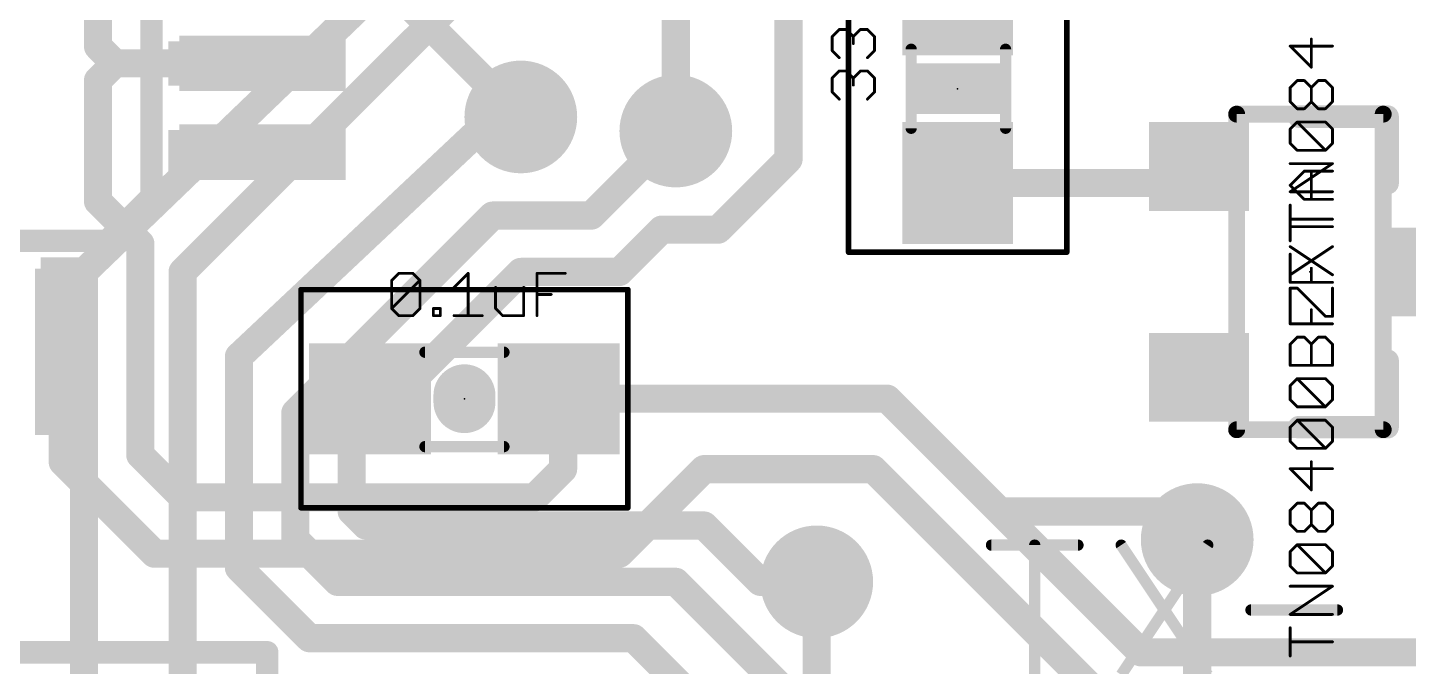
# Model space of a CAD drawing. Extents: x -15 to 92, y -11 to 29.
# Drawn here: x 24 to 36.45, y 5.97 to 11.73 of the extents above; entities that cross this region are included whole.
import ezdxf

# ---------------------------------------------------------------- set-up
doc = ezdxf.new("R2010")
doc.units = 0
for name, color, linetype in [('1', 22, 'CONTINUOUS'), ('16', 175, 'CONTINUOUS'), ('18', 82, 'CONTINUOUS'), ('21', 253, 'CONTINUOUS'), ('23', 7, 'CONTINUOUS'), ('27', 253, 'CONTINUOUS'), ('39', 22, 'CONTINUOUS'), ('51', 253, 'CONTINUOUS')]:
    doc.layers.add(name, color=color, linetype=linetype)

# ---------------------------------------------------------------- blocks, each defined once
blk = doc.blocks.new('RECT')
blk.add_solid([(-0.5, -0.5), (0.5, -0.5), (-0.5, 0.5), (0.5, 0.5)])
blk = doc.blocks.new('ROUNDV')
at = {"const_width": 0.5}
blk.add_lwpolyline([(0, -0.25, 1), (0, 0.25, 1), (0, -0.25)], format="xyb", dxfattribs=at)

msp = doc.modelspace()

# ---------------------------------------------------------------- linework, layer by layer
at = {"layer": '1', "const_width": 0.254}
for points in [[(29.845, 10.795), (29.845, 12.573)], [(27.165, 12.205), (28.448, 10.922)], [(24.638, 11.938), (24.638, 11.557)], [(24.638, 11.557), (24.79, 11.405)], [(24.638, 11.253), (24.79, 11.405)], [(24.79, 11.405), (26.12, 11.405)], [(24.638, 10.16), (24.638, 11.253)], [(34.268, 10.475), (34.56, 10.475)], [(34.411, 10.326), (34.56, 10.475)], [(32.385, 10.326), (34.411, 10.326)], [(24.638, 10.16), (25.019, 9.779)], [(25.019, 9.779), (25.019, 7.874)], [(24.32, 8.805), (24.32, 7.811)], [(28.79, 8.382), (31.75, 8.382)], [(28.829, 8.343), (28.79, 8.382)], [(28.829, 7.747), (28.829, 8.343)], [(31.75, 8.382), (32.766, 7.366)], [(25.019, 7.874), (25.4, 7.493)], [(24.32, 7.811), (25.146, 6.985)], [(28.575, 7.493), (28.829, 7.747)], [(29.337, 6.985), (30.099, 7.747)], [(30.099, 7.747), (31.623, 7.747)], [(31.623, 7.747), (36.195, 3.175)], [(25.4, 7.493), (28.575, 7.493)], [(32.766, 7.366), (34.036, 6.096)], [(34.29, 7.366), (32.766, 7.366)], [(34.544, 7.112), (34.29, 7.366)], [(25.146, 6.985), (29.337, 6.985)], [(31.115, 5.842), (31.115, 6.731)], [(34.036, 6.096), (39.37, 6.096)], [(29.464, 4.318), (31.115, 5.842)]]:
    msp.add_lwpolyline(points, dxfattribs=at)
at = {"layer": '1', "const_width": 0.127}
for points in [[(24.6829, 11.6019, 1), (24.5931, 11.5121)], [(24.5745, 11.557, 1), (24.7015, 11.557)], [(24.79, 11.4685, 1), (24.79, 11.3415)], [(24.8349, 11.3601, 1), (24.7451, 11.4499)], [(24.7451, 11.3601, 1), (24.8349, 11.4499)], [(26.12, 11.3415, 1), (26.12, 11.4685)], [(24.7015, 11.253, 1), (24.5745, 11.253)], [(24.5931, 11.2979, 1), (24.6829, 11.2081)], [(28.4031, 10.8771, 1), (28.4929, 10.9669)], [(29.7815, 10.795, 1), (29.9085, 10.795)], [(34.268, 10.5385, 1), (34.268, 10.4115)], [(34.6049, 10.4301, 1), (34.5151, 10.5199)], [(34.56, 10.4115, 1), (34.56, 10.5385)], [(32.385, 10.3895, 1), (32.385, 10.2625)], [(34.3661, 10.3709, 1), (34.4559, 10.2811)], [(34.411, 10.2625, 1), (34.411, 10.3895)], [(24.6829, 10.2049, 1), (24.5931, 10.1151)], [(24.5745, 10.16, 1), (24.7015, 10.16)], [(25.0825, 9.779, 1), (24.9555, 9.779)], [(24.9741, 9.7341, 1), (25.0639, 9.8239)], [(24.3835, 8.805, 1), (24.2565, 8.805)], [(28.79, 8.4455, 1), (28.79, 8.3185)], [(28.8349, 8.4269, 1), (28.7451, 8.3371)], [(28.8925, 8.343, 1), (28.7655, 8.343)], [(31.7949, 8.4269, 1), (31.7051, 8.3371)], [(31.75, 8.3185, 1), (31.75, 8.4455)], [(28.7841, 8.2981, 1), (28.8739, 8.3879)], [(25.0639, 7.9189, 1), (24.9741, 7.8291)], [(24.3649, 7.8559, 1), (24.2751, 7.7661)], [(24.2565, 7.811, 1), (24.3835, 7.811)], [(24.9555, 7.874, 1), (25.0825, 7.874)], [(28.8739, 7.7021, 1), (28.7841, 7.7919)], [(30.099, 7.8105, 1), (30.099, 7.6835)], [(30.1439, 7.7021, 1), (30.0541, 7.7919)], [(31.6679, 7.7919, 1), (31.5781, 7.7021)], [(31.623, 7.6835, 1), (31.623, 7.8105)], [(28.7655, 7.747, 1), (28.8925, 7.747)], [(25.4, 7.5565, 1), (25.4, 7.4295)], [(25.3551, 7.4481, 1), (25.4449, 7.5379)], [(28.5301, 7.5379, 1), (28.6199, 7.4481)], [(28.575, 7.4295, 1), (28.575, 7.5565)], [(32.8109, 7.4109, 1), (32.7211, 7.3211)], [(32.766, 7.4295, 1), (32.766, 7.3025)], [(32.7211, 7.3211, 1), (32.8109, 7.4109)], [(34.3349, 7.4109, 1), (34.2451, 7.3211)], [(34.29, 7.3025, 1), (34.29, 7.4295)], [(34.4991, 7.0671, 1), (34.5889, 7.1569)], [(25.146, 7.0485, 1), (25.146, 6.9215)], [(25.1011, 6.9401, 1), (25.1909, 7.0299)], [(29.2921, 7.0299, 1), (29.3819, 6.9401)], [(29.337, 6.9215, 1), (29.337, 7.0485)], [(31.1785, 6.731, 1), (31.0515, 6.731)], [(34.036, 6.1595, 1), (34.036, 6.0325)], [(33.9911, 6.0511, 1), (34.0809, 6.1409)], [(31.1581, 5.7953, 1), (31.0719, 5.8887)]]:
    msp.add_lwpolyline(points, format="xyb", dxfattribs=at)
at = {"layer": '16', "const_width": 0.254}
for points in [[(25.4, 9.525), (29.083, 13.208)], [(24.511, 9.525), (27.94, 12.827)], [(30.861, 10.541), (30.861, 12.7)], [(28.448, 10.922), (28.067, 10.795)], [(28.067, 10.795), (25.908, 8.763)], [(29.083, 10.033), (29.845, 10.795)], [(30.226, 9.906), (30.861, 10.541)], [(26.416, 8.255), (28.194, 10.033)], [(28.194, 10.033), (29.083, 10.033)], [(29.337, 9.525), (29.718, 9.906)], [(29.718, 9.906), (30.226, 9.906)], [(24.511, 3.81), (24.511, 9.525)], [(25.4, 3.048), (25.4, 9.525)], [(26.924, 8.001), (28.448, 9.525)], [(28.448, 9.525), (29.337, 9.525)], [(25.908, 8.763), (25.908, 6.858)], [(26.416, 7.112), (26.416, 8.255)], [(26.924, 7.366), (26.924, 8.001)], [(27.051, 7.239), (26.924, 7.366)], [(30.099, 7.239), (27.051, 7.239)], [(30.607, 6.731), (30.099, 7.239)], [(26.797, 6.731), (26.416, 7.112)], [(34.544, 5.842), (34.544, 7.112)], [(25.908, 6.858), (26.543, 6.223)], [(29.845, 6.731), (26.797, 6.731)], [(31.496, 5.08), (29.845, 6.731)], [(31.115, 6.731), (30.607, 6.731)], [(26.543, 6.223), (29.464, 6.223)], [(29.464, 6.223), (32.004, 3.683)], [(33.274, 4.572), (34.544, 5.842)]]:
    msp.add_lwpolyline(points, dxfattribs=at)
at = {"layer": '16', "const_width": 0.127}
for points in [[(28.4681, 10.8618, 1), (28.4279, 10.9822)], [(28.0469, 10.8552, 1), (28.0871, 10.7348)], [(28.1105, 10.7488, 1), (28.0235, 10.8412)], [(29.8899, 10.7501, 1), (29.8001, 10.8399)], [(30.7975, 10.541, 1), (30.9245, 10.541)], [(30.9059, 10.4961, 1), (30.8161, 10.5859)], [(28.194, 10.0965, 1), (28.194, 9.9695)], [(28.2389, 9.9881, 1), (28.1491, 10.0779)], [(29.0381, 10.0779, 1), (29.1279, 9.9881)], [(29.083, 9.9695, 1), (29.083, 10.0965)], [(29.718, 9.9695, 1), (29.718, 9.8425)], [(29.7629, 9.8611, 1), (29.6731, 9.9509)], [(30.1811, 9.9509, 1), (30.2709, 9.8611)], [(30.226, 9.8425, 1), (30.226, 9.9695)], [(24.5745, 9.525, 1), (24.4475, 9.525)], [(24.467, 9.5707, 1), (24.555, 9.4793)], [(25.4635, 9.525, 1), (25.3365, 9.525)], [(25.3551, 9.5699, 1), (25.4449, 9.4801)], [(28.448, 9.5885, 1), (28.448, 9.4615)], [(28.4929, 9.4801, 1), (28.4031, 9.5699)], [(29.2921, 9.5699, 1), (29.3819, 9.4801)], [(29.337, 9.4615, 1), (29.337, 9.5885)], [(25.9715, 8.763, 1), (25.8445, 8.763)], [(25.8645, 8.8092, 1), (25.9515, 8.7168)], [(26.4795, 8.255, 1), (26.3525, 8.255)], [(26.3711, 8.2999, 1), (26.4609, 8.2101)], [(26.9875, 8.001, 1), (26.8605, 8.001)], [(26.8791, 8.0459, 1), (26.9689, 7.9561)], [(26.9689, 7.4109, 1), (26.8791, 7.3211)], [(26.8605, 7.366, 1), (26.9875, 7.366)], [(27.051, 7.3025, 1), (27.051, 7.1755)], [(27.0061, 7.1941, 1), (27.0959, 7.2839)], [(30.1439, 7.2839, 1), (30.0541, 7.1941)], [(30.099, 7.1755, 1), (30.099, 7.3025)], [(26.4609, 7.1569, 1), (26.3711, 7.0671)], [(34.6075, 7.112, 1), (34.4805, 7.112)], [(26.3525, 7.112, 1), (26.4795, 7.112)], [(25.9529, 6.9029, 1), (25.8631, 6.8131)], [(25.8445, 6.858, 1), (25.9715, 6.858)], [(26.797, 6.7945, 1), (26.797, 6.6675)], [(29.8899, 6.7759, 1), (29.8001, 6.6861)], [(29.845, 6.6675, 1), (29.845, 6.7945)], [(30.607, 6.7945, 1), (30.607, 6.6675)], [(31.115, 6.6675, 1), (31.115, 6.7945)], [(26.7521, 6.6861, 1), (26.8419, 6.7759)], [(30.5621, 6.6861, 1), (30.6519, 6.7759)], [(26.543, 6.2865, 1), (26.543, 6.1595)], [(29.5089, 6.2679, 1), (29.4191, 6.1781)], [(29.464, 6.1595, 1), (29.464, 6.2865)], [(26.4981, 6.1781, 1), (26.5879, 6.2679)]]:
    msp.add_lwpolyline(points, format="xyb", dxfattribs=at)
at = {"layer": '21'}
for points, const_width in [([(25.12, 19.005), (25.12, 10.205)], 0.2032), ([(36.26, 10.925), (35.46, 10.925)], 0.2032), ([(36.26, 10.325), (36.26, 10.925)], 0.2032), ([(25.12, 10.205), (24.72, 9.805)], 0.2032), ([(24.72, 9.805), (15.92, 9.805)], 0.2032), ([(36.26, 8.725), (36.26, 8.125)], 0.2032), ([(27.94, 8.3515), (27.94, 8.4125)], 0.5588), ([(36.26, 8.125), (35.46, 8.125)], 0.2032), ([(32.6898, 7.0622), (33.4694, 7.0622)], 0.1016), ([(33.0796, 5.8928), (33.0796, 7.0622)], 0.1016), ([(33.8592, 7.0622), (34.6388, 5.8928)], 0.1016), ([(34.6388, 7.0622), (33.8592, 5.8928)], 0.1016), ([(35.0286, 6.4775), (35.8082, 6.4775)], 0.1016), ([(26.162, 6.096), (22.86, 6.096)], 0.2032), ([(26.162, 0.762), (26.162, 6.096)], 0.2032)]:
    msp.add_lwpolyline(points, dxfattribs=dict(at, const_width=const_width))
for points, const_width in [([(35.46, 10.9758, 1), (35.46, 10.8742)], 0.1016), ([(36.3108, 10.925, 1), (36.2092, 10.925)], 0.1016), ([(36.26, 10.8742, 1), (36.26, 10.9758)], 0.1016), ([(36.2092, 10.325, 1), (36.3108, 10.325)], 0.1016), ([(25.0692, 10.205, 1), (25.1708, 10.205)], 0.1016), ([(25.1559, 10.1691, 1), (25.0841, 10.2409)], 0.1016), ([(24.6841, 9.8409, 1), (24.7559, 9.7691)], 0.1016), ([(24.72, 9.7542, 1), (24.72, 9.8558)], 0.1016), ([(36.3108, 8.725, 1), (36.2092, 8.725)], 0.1016), ([(28.0797, 8.4125, 1), (27.8003, 8.4125)], 0.2794), ([(27.8003, 8.3515, 1), (28.0797, 8.3515)], 0.2794), ([(35.46, 8.1758, 1), (35.46, 8.0742)], 0.1016), ([(36.26, 8.0742, 1), (36.26, 8.1758)], 0.1016), ([(36.2092, 8.125, 1), (36.3108, 8.125)], 0.1016), ([(32.6898, 7.0876, 1), (32.6898, 7.0368)], 0.0508), ([(33.105, 7.0622, 1), (33.0542, 7.0622)], 0.0508), ([(33.4694, 7.0368, 1), (33.4694, 7.0876)], 0.0508), ([(33.8803, 7.0763, 1), (33.8381, 7.0481)], 0.0508), ([(34.6599, 7.0481, 1), (34.6177, 7.0763)], 0.0508), ([(35.0286, 6.5029, 1), (35.0286, 6.4521)], 0.0508), ([(35.8082, 6.4521, 1), (35.8082, 6.5029)], 0.0508), ([(26.2128, 6.096, 1), (26.1112, 6.096)], 0.1016), ([(26.162, 6.0452, 1), (26.162, 6.1468)], 0.1016)]:
    msp.add_lwpolyline(points, format="xyb", dxfattribs=dict(at, const_width=const_width))
at = {"layer": '23'}
for p in [(32.385, 11.176), (35.56, 9.525), (27.94, 8.382)]:
    msp.add_point(p, dxfattribs=at)
at = {"layer": '27', "const_width": 0.0254}
for points in [[(31.2544, 11.6469), (31.3179, 11.7105)], [(31.3179, 11.7105), (31.3815, 11.7105)], [(31.3815, 11.7105), (31.445, 11.6469)], [(31.445, 11.6469), (31.5086, 11.7105)], [(31.5086, 11.7105), (31.5721, 11.7105)], [(31.5721, 11.7105), (31.6357, 11.6469)], [(31.2544, 11.5198), (31.2544, 11.6469)], [(31.445, 11.6469), (31.445, 11.5834)], [(31.6357, 11.6469), (31.6357, 11.5198)], [(35.7632, 11.5607), (35.3819, 11.5607)], [(35.3819, 11.5607), (35.5725, 11.37)], [(35.5725, 11.37), (35.5725, 11.6242)], [(31.3179, 11.4563), (31.2544, 11.5198)], [(31.6357, 11.5198), (31.5721, 11.4563)], [(31.2544, 11.2727), (31.3179, 11.3363)], [(31.3179, 11.3363), (31.3815, 11.3363)], [(31.3815, 11.3363), (31.445, 11.2727)], [(31.445, 11.2727), (31.5086, 11.3363)], [(31.5086, 11.3363), (31.5721, 11.3363)], [(31.5721, 11.3363), (31.6357, 11.2727)], [(31.2544, 11.1456), (31.2544, 11.2727)], [(31.445, 11.2727), (31.445, 11.2092)], [(31.6357, 11.2727), (31.6357, 11.1456)], [(35.3819, 11.1865), (35.4454, 11.25)], [(35.4454, 11.25), (35.509, 11.25)], [(35.509, 11.25), (35.5725, 11.1865)], [(35.5725, 11.1865), (35.6361, 11.25)], [(35.6361, 11.25), (35.6996, 11.25)], [(35.6996, 11.25), (35.7632, 11.1865)], [(31.3179, 11.0821), (31.2544, 11.1456)], [(31.6357, 11.1456), (31.5721, 11.0821)], [(35.3819, 11.0594), (35.3819, 11.1865)], [(35.5725, 11.0594), (35.5725, 11.1865)], [(35.7632, 11.1865), (35.7632, 11.0594)], [(35.4454, 10.9958), (35.3819, 11.0594)], [(35.509, 10.9958), (35.4454, 10.9958)], [(35.5725, 11.0594), (35.509, 10.9958)], [(35.6361, 10.9958), (35.5725, 11.0594)], [(35.6996, 10.9958), (35.6361, 10.9958)], [(35.7632, 11.0594), (35.6996, 10.9958)], [(35.3819, 10.8123), (35.4454, 10.8758)], [(35.4454, 10.8758), (35.6996, 10.8758)], [(35.6996, 10.6216), (35.4454, 10.8758)], [(35.6996, 10.8758), (35.7632, 10.8123)], [(35.3819, 10.6852), (35.3819, 10.8123)], [(35.7632, 10.8123), (35.7632, 10.6852)], [(35.4454, 10.6216), (35.3819, 10.6852)], [(35.6996, 10.6216), (35.4454, 10.6216)], [(35.7632, 10.6852), (35.6996, 10.6216)], [(35.3819, 10.2474), (35.7632, 10.5016)], [(35.7632, 10.5016), (35.3819, 10.5016)], [(35.3819, 10.3066), (35.509, 10.4337)], [(35.509, 10.4337), (35.7632, 10.4337)], [(35.5725, 10.1795), (35.5725, 10.4337)], [(35.509, 10.1795), (35.3819, 10.3066)], [(35.7632, 10.2474), (35.3819, 10.2474)], [(35.3819, 9.8732), (35.3819, 10.1274)], [(35.7632, 10.1795), (35.509, 10.1795)], [(35.3819, 9.8053), (35.3819, 10.0595)], [(35.7632, 10.0003), (35.3819, 10.0003)], [(35.7632, 9.9324), (35.3819, 9.9324)], [(35.3819, 9.499), (35.7632, 9.7532)], [(35.3819, 9.7532), (35.7632, 9.499)], [(35.3819, 9.4311), (35.3819, 9.6853)], [(27.2848, 9.4491), (27.3483, 9.5126)], [(27.2848, 9.1949), (27.2848, 9.4491)], [(27.2848, 9.1949), (27.539, 9.4491)], [(27.3483, 9.5126), (27.4754, 9.5126)], [(27.4754, 9.5126), (27.539, 9.4491)], [(27.539, 9.4491), (27.539, 9.1949)], [(27.8461, 9.3855), (27.9732, 9.5126)], [(27.9732, 9.5126), (27.9732, 9.1313)], [(28.5945, 9.1313), (28.5945, 9.5126)], [(28.5945, 9.5126), (28.8487, 9.5126)], [(35.5725, 9.4311), (35.5725, 9.5582)], [(28.2203, 9.3855), (28.2203, 9.1949)], [(28.4745, 9.1313), (28.4745, 9.3855)], [(28.5945, 9.322), (28.7216, 9.322)], [(35.7632, 9.4311), (35.3819, 9.4311)], [(35.3819, 9.1248), (35.3819, 9.379)], [(35.3819, 9.379), (35.4454, 9.379)], [(35.4454, 9.379), (35.6996, 9.1248)], [(35.7632, 9.1248), (35.7632, 9.379)], [(35.3819, 9.0569), (35.3819, 9.3111)], [(27.3483, 9.1313), (27.2848, 9.1949)], [(27.4754, 9.1313), (27.3483, 9.1313)], [(27.539, 9.1949), (27.4754, 9.1313)], [(27.659, 9.1313), (27.659, 9.1949)], [(27.659, 9.1949), (27.7225, 9.1949)], [(27.7225, 9.1313), (27.659, 9.1313)], [(27.7225, 9.1949), (27.7225, 9.1313)], [(27.8461, 9.1313), (28.1003, 9.1313)], [(28.2203, 9.1949), (28.2838, 9.1313)], [(28.2838, 9.1313), (28.4745, 9.1313)], [(35.5725, 9.0569), (35.5725, 9.184)], [(35.6996, 9.1248), (35.7632, 9.1248)], [(35.7632, 9.0569), (35.3819, 9.0569)], [(35.3819, 8.8733), (35.4454, 8.9369)], [(35.3819, 8.6826), (35.3819, 8.8733)], [(35.4454, 8.9369), (35.509, 8.9369)], [(35.509, 8.9369), (35.5725, 8.8733)], [(35.5725, 8.8733), (35.6361, 8.9369)], [(35.5725, 8.6826), (35.5725, 8.8733)], [(35.6361, 8.9369), (35.6996, 8.9369)], [(35.6996, 8.9369), (35.7632, 8.8733)], [(35.7632, 8.8733), (35.7632, 8.6826)], [(35.7632, 8.6826), (35.3819, 8.6826)], [(35.3819, 8.4991), (35.4454, 8.5627)], [(35.3819, 8.372), (35.3819, 8.4991)], [(35.4454, 8.5627), (35.6996, 8.5627)], [(35.6996, 8.3084), (35.4454, 8.5627)], [(35.6996, 8.5627), (35.7632, 8.4991)], [(35.7632, 8.4991), (35.7632, 8.372)], [(35.4454, 8.3084), (35.3819, 8.372)], [(35.7632, 8.372), (35.6996, 8.3084)], [(35.6996, 8.3084), (35.4454, 8.3084)], [(35.3819, 8.1249), (35.4454, 8.1884)], [(35.3819, 7.9978), (35.3819, 8.1249)], [(35.4454, 8.1884), (35.6996, 8.1884)], [(35.6996, 7.9342), (35.4454, 8.1884)], [(35.6996, 8.1884), (35.7632, 8.1249)], [(35.7632, 8.1249), (35.7632, 7.9978)], [(35.4454, 7.9342), (35.3819, 7.9978)], [(35.7632, 7.9978), (35.6996, 7.9342)], [(35.6996, 7.9342), (35.4454, 7.9342)], [(35.7632, 7.7507), (35.3819, 7.7507)], [(35.3819, 7.7507), (35.5725, 7.56)], [(35.5725, 7.56), (35.5725, 7.8142)], [(35.3819, 7.3765), (35.4454, 7.44)], [(35.3819, 7.2494), (35.3819, 7.3765)], [(35.4454, 7.44), (35.509, 7.44)], [(35.509, 7.44), (35.5725, 7.3765)], [(35.5725, 7.3765), (35.6361, 7.44)], [(35.5725, 7.2494), (35.5725, 7.3765)], [(35.6361, 7.44), (35.6996, 7.44)], [(35.6996, 7.44), (35.7632, 7.3765)], [(35.7632, 7.3765), (35.7632, 7.2494)], [(35.4454, 7.1858), (35.3819, 7.2494)], [(35.5725, 7.2494), (35.509, 7.1858)], [(35.6361, 7.1858), (35.5725, 7.2494)], [(35.7632, 7.2494), (35.6996, 7.1858)], [(35.509, 7.1858), (35.4454, 7.1858)], [(35.6996, 7.1858), (35.6361, 7.1858)], [(35.3819, 7.0023), (35.4454, 7.0658)], [(35.3819, 6.8752), (35.3819, 7.0023)], [(35.4454, 7.0658), (35.6996, 7.0658)], [(35.6996, 6.8116), (35.4454, 7.0658)], [(35.6996, 7.0658), (35.7632, 7.0023)], [(35.7632, 7.0023), (35.7632, 6.8752)], [(35.4454, 6.8116), (35.3819, 6.8752)], [(35.7632, 6.8752), (35.6996, 6.8116)], [(35.6996, 6.8116), (35.4454, 6.8116)], [(35.3819, 6.4374), (35.7632, 6.6916)], [(35.7632, 6.6916), (35.3819, 6.6916)], [(35.7632, 6.4374), (35.3819, 6.4374)], [(35.3819, 6.0632), (35.3819, 6.3174)], [(35.7632, 6.1903), (35.3819, 6.1903)]]:
    msp.add_lwpolyline(points, dxfattribs=at)
at = {"layer": '27', "const_width": 0.0127}
for points in [[(31.3179, 11.7168, 1), (31.3179, 11.7042)], [(31.3224, 11.706, 1), (31.3134, 11.715)], [(31.386, 11.715, 1), (31.377, 11.706)], [(31.3815, 11.7042, 1), (31.3815, 11.7168)], [(31.5086, 11.7168, 1), (31.5086, 11.7042)], [(31.5131, 11.706, 1), (31.5041, 11.715)], [(31.5766, 11.715, 1), (31.5677, 11.706)], [(31.5721, 11.7042, 1), (31.5721, 11.7168)], [(31.2607, 11.6469, 1), (31.248, 11.6469)], [(31.2499, 11.6514, 1), (31.2589, 11.6425)], [(31.4405, 11.6514, 1), (31.4495, 11.6425)], [(31.4514, 11.6469, 1), (31.4387, 11.6469)], [(31.4387, 11.5834, 1), (31.4514, 11.5834)], [(31.4405, 11.6425, 1), (31.4495, 11.6514)], [(31.6421, 11.6469, 1), (31.6293, 11.6469)], [(31.6312, 11.6425, 1), (31.6402, 11.6514)], [(35.3864, 11.5652, 1), (35.3774, 11.5562)], [(35.3819, 11.567, 1), (35.3819, 11.5543)], [(35.5789, 11.6242, 1), (35.5662, 11.6242)], [(35.7632, 11.5543, 1), (35.7632, 11.567)], [(31.2589, 11.5243, 1), (31.2499, 11.5153)], [(31.248, 11.5198, 1), (31.2607, 11.5198)], [(31.3134, 11.4518, 1), (31.3224, 11.4608)], [(31.5677, 11.4608, 1), (31.5766, 11.4518)], [(31.6293, 11.5198, 1), (31.6421, 11.5198)], [(31.6402, 11.5153, 1), (31.6312, 11.5243)], [(31.3179, 11.3426, 1), (31.3179, 11.3299)], [(31.3224, 11.3318, 1), (31.3134, 11.3408)], [(31.386, 11.3408, 1), (31.377, 11.3318)], [(31.3815, 11.3299, 1), (31.3815, 11.3426)], [(31.5086, 11.3426, 1), (31.5086, 11.3299)], [(31.5131, 11.3318, 1), (31.5041, 11.3408)], [(31.5766, 11.3408, 1), (31.5677, 11.3318)], [(31.5721, 11.3299, 1), (31.5721, 11.3426)], [(35.5662, 11.37, 1), (35.5789, 11.37)], [(35.568, 11.3655, 1), (35.577, 11.3745)], [(31.2607, 11.2727, 1), (31.248, 11.2727)], [(31.2499, 11.2772, 1), (31.2589, 11.2683)], [(31.4405, 11.2772, 1), (31.4495, 11.2683)], [(31.4514, 11.2727, 1), (31.4387, 11.2727)], [(31.4387, 11.2092, 1), (31.4514, 11.2092)], [(31.4405, 11.2683, 1), (31.4495, 11.2772)], [(31.6421, 11.2727, 1), (31.6293, 11.2727)], [(31.6312, 11.2683, 1), (31.6402, 11.2772)], [(35.4454, 11.2564, 1), (35.4454, 11.2437)], [(35.4499, 11.2455, 1), (35.4409, 11.2545)], [(35.5135, 11.2545, 1), (35.5045, 11.2455)], [(35.509, 11.2437, 1), (35.509, 11.2564)], [(35.6361, 11.2564, 1), (35.6361, 11.2437)], [(35.6406, 11.2455, 1), (35.6316, 11.2545)], [(35.7041, 11.2545, 1), (35.6952, 11.2455)], [(35.6996, 11.2437, 1), (35.6996, 11.2564)], [(31.2589, 11.1501, 1), (31.2499, 11.1411)], [(31.248, 11.1456, 1), (31.2607, 11.1456)], [(31.3134, 11.0776, 1), (31.3224, 11.0866)], [(31.5677, 11.0866, 1), (31.5766, 11.0776)], [(31.6293, 11.1456, 1), (31.6421, 11.1456)], [(31.6402, 11.1411, 1), (31.6312, 11.1501)], [(35.3882, 11.1865, 1), (35.3755, 11.1865)], [(35.3774, 11.191, 1), (35.3864, 11.182)], [(35.568, 11.191, 1), (35.577, 11.182)], [(35.5789, 11.1865, 1), (35.5662, 11.1865)], [(35.568, 11.182, 1), (35.577, 11.191)], [(35.7696, 11.1865, 1), (35.7569, 11.1865)], [(35.7587, 11.182, 1), (35.7677, 11.191)], [(35.3864, 11.0639, 1), (35.3774, 11.0549)], [(35.3755, 11.0594, 1), (35.3882, 11.0594)], [(35.4454, 11.0022, 1), (35.4454, 10.9895)], [(35.4409, 10.9913, 1), (35.4499, 11.0003)], [(35.5045, 11.0003, 1), (35.5135, 10.9913)], [(35.509, 10.9895, 1), (35.509, 11.0022)], [(35.577, 11.0639, 1), (35.568, 11.0549)], [(35.5662, 11.0594, 1), (35.5789, 11.0594)], [(35.577, 11.0549, 1), (35.568, 11.0639)], [(35.6361, 11.0022, 1), (35.6361, 10.9895)], [(35.6316, 10.9913, 1), (35.6406, 11.0003)], [(35.6952, 11.0003, 1), (35.7041, 10.9913)], [(35.6996, 10.9895, 1), (35.6996, 11.0022)], [(35.7569, 11.0594, 1), (35.7696, 11.0594)], [(35.7677, 11.0549, 1), (35.7587, 11.0639)], [(35.4454, 10.8822, 1), (35.4454, 10.8695)], [(35.4499, 10.8803, 1), (35.4409, 10.8713)], [(35.4499, 10.8713, 1), (35.4409, 10.8803)], [(35.7041, 10.8803, 1), (35.6952, 10.8713)], [(35.6996, 10.8695, 1), (35.6996, 10.8822)], [(35.3882, 10.8123, 1), (35.3755, 10.8123)], [(35.3774, 10.8168, 1), (35.3864, 10.8078)], [(35.7696, 10.8123, 1), (35.7569, 10.8123)], [(35.7587, 10.8078, 1), (35.7677, 10.8168)], [(35.3864, 10.6897, 1), (35.3774, 10.6807)], [(35.3755, 10.6852, 1), (35.3882, 10.6852)], [(35.4454, 10.628, 1), (35.4454, 10.6153)], [(35.4409, 10.6171, 1), (35.4499, 10.6261)], [(35.6952, 10.6261, 1), (35.7041, 10.6171)], [(35.6952, 10.6171, 1), (35.7041, 10.6261)], [(35.6996, 10.6153, 1), (35.6996, 10.628)], [(35.7569, 10.6852, 1), (35.7696, 10.6852)], [(35.7677, 10.6807, 1), (35.7587, 10.6897)], [(35.3819, 10.508, 1), (35.3819, 10.4953)], [(35.7667, 10.4963, 1), (35.7597, 10.5069)], [(35.7632, 10.4953, 1), (35.7632, 10.508)], [(35.509, 10.44, 1), (35.509, 10.4273)], [(35.5135, 10.4292, 1), (35.5045, 10.4382)], [(35.5789, 10.4337, 1), (35.5662, 10.4337)], [(35.7632, 10.4273, 1), (35.7632, 10.44)], [(35.3864, 10.3111, 1), (35.3774, 10.3021)], [(35.3774, 10.3111, 1), (35.3864, 10.3021)], [(35.3819, 10.2538, 1), (35.3819, 10.2411)], [(35.3784, 10.2527, 1), (35.3854, 10.2421)], [(35.7632, 10.2411, 1), (35.7632, 10.2538)], [(35.3882, 10.1274, 1), (35.3755, 10.1274)], [(35.509, 10.1858, 1), (35.509, 10.1731)], [(35.5045, 10.175, 1), (35.5135, 10.184)], [(35.5662, 10.1795, 1), (35.5789, 10.1795)], [(35.7632, 10.1731, 1), (35.7632, 10.1858)], [(35.3882, 10.0595, 1), (35.3755, 10.0595)], [(35.3819, 10.0067, 1), (35.3819, 9.994)], [(35.7632, 9.994, 1), (35.7632, 10.0067)], [(35.3819, 9.9387, 1), (35.3819, 9.926)], [(35.3755, 9.8732, 1), (35.3882, 9.8732)], [(35.7632, 9.926, 1), (35.7632, 9.9387)], [(35.3755, 9.8053, 1), (35.3882, 9.8053)], [(35.3854, 9.7585, 1), (35.3784, 9.7479)], [(35.7667, 9.7479, 1), (35.7597, 9.7585)], [(35.3882, 9.6853, 1), (35.3755, 9.6853)], [(27.2911, 9.4491, 1), (27.2784, 9.4491)], [(27.2803, 9.4536, 1), (27.2893, 9.4446)], [(27.3483, 9.519, 1), (27.3483, 9.5063)], [(27.3528, 9.5081, 1), (27.3438, 9.5171)], [(27.4799, 9.5171, 1), (27.4709, 9.5081)], [(27.4754, 9.5063, 1), (27.4754, 9.519)], [(27.5453, 9.4491, 1), (27.5326, 9.4491)], [(27.5435, 9.4446, 1), (27.5345, 9.4536)], [(27.5345, 9.4446, 1), (27.5435, 9.4536)], [(27.9795, 9.5126, 1), (27.9668, 9.5126)], [(27.9777, 9.5081, 1), (27.9687, 9.5171)], [(28.5945, 9.519, 1), (28.5945, 9.5063)], [(28.6008, 9.5126, 1), (28.5881, 9.5126)], [(28.8487, 9.5063, 1), (28.8487, 9.519)], [(35.3784, 9.5043, 1), (35.3854, 9.4937)], [(35.5789, 9.5582, 1), (35.5662, 9.5582)], [(35.7597, 9.4937, 1), (35.7667, 9.5043)], [(27.8416, 9.39, 1), (27.8506, 9.381)], [(28.2266, 9.3855, 1), (28.2139, 9.3855)], [(28.4808, 9.3855, 1), (28.4681, 9.3855)], [(28.5945, 9.3283, 1), (28.5945, 9.3156)], [(28.7216, 9.3156, 1), (28.7216, 9.3283)], [(35.3819, 9.4374, 1), (35.3819, 9.4247)], [(35.3755, 9.4311, 1), (35.3882, 9.4311)], [(35.3819, 9.3854, 1), (35.3819, 9.3727)], [(35.3882, 9.379, 1), (35.3755, 9.379)], [(35.4499, 9.3835, 1), (35.4409, 9.3745)], [(35.4454, 9.3727, 1), (35.4454, 9.3854)], [(35.5662, 9.4311, 1), (35.5789, 9.4311)], [(35.7696, 9.379, 1), (35.7569, 9.379)], [(35.7632, 9.4247, 1), (35.7632, 9.4374)], [(35.3882, 9.3111, 1), (35.3755, 9.3111)], [(27.2893, 9.1993, 1), (27.2803, 9.1904)], [(27.2803, 9.1993, 1), (27.2893, 9.1904)], [(27.2784, 9.1949, 1), (27.2911, 9.1949)], [(27.3483, 9.1377, 1), (27.3483, 9.125)], [(27.3438, 9.1268, 1), (27.3528, 9.1358)], [(27.4709, 9.1358, 1), (27.4799, 9.1268)], [(27.4754, 9.125, 1), (27.4754, 9.1377)], [(27.5326, 9.1949, 1), (27.5453, 9.1949)], [(27.5435, 9.1904, 1), (27.5345, 9.1993)], [(27.6653, 9.1949, 1), (27.6526, 9.1949)], [(27.6526, 9.1313, 1), (27.6653, 9.1313)], [(27.659, 9.2012, 1), (27.659, 9.1885)], [(27.659, 9.1377, 1), (27.659, 9.125)], [(27.7289, 9.1949, 1), (27.7162, 9.1949)], [(27.7162, 9.1313, 1), (27.7289, 9.1313)], [(27.7225, 9.1885, 1), (27.7225, 9.2012)], [(27.7225, 9.125, 1), (27.7225, 9.1377)], [(27.8461, 9.1377, 1), (27.8461, 9.125)], [(27.9668, 9.1313, 1), (27.9795, 9.1313)], [(28.1003, 9.125, 1), (28.1003, 9.1377)], [(28.2139, 9.1949, 1), (28.2266, 9.1949)], [(28.2248, 9.1993, 1), (28.2158, 9.1904)], [(28.2838, 9.1377, 1), (28.2838, 9.125)], [(28.2793, 9.1268, 1), (28.2883, 9.1358)], [(28.4681, 9.1313, 1), (28.4808, 9.1313)], [(28.4745, 9.125, 1), (28.4745, 9.1377)], [(28.5881, 9.1313, 1), (28.6008, 9.1313)], [(35.3755, 9.1248, 1), (35.3882, 9.1248)], [(35.5789, 9.184, 1), (35.5662, 9.184)], [(35.6996, 9.1311, 1), (35.6996, 9.1184)], [(35.6952, 9.1203, 1), (35.7041, 9.1293)], [(35.7569, 9.1248, 1), (35.7696, 9.1248)], [(35.7632, 9.1184, 1), (35.7632, 9.1311)], [(35.3819, 9.0632, 1), (35.3819, 9.0505)], [(35.3755, 9.0569, 1), (35.3882, 9.0569)], [(35.5662, 9.0569, 1), (35.5789, 9.0569)], [(35.7632, 9.0505, 1), (35.7632, 9.0632)], [(35.3882, 8.8733, 1), (35.3755, 8.8733)], [(35.3774, 8.8778, 1), (35.3864, 8.8688)], [(35.4454, 8.9432, 1), (35.4454, 8.9305)], [(35.4499, 8.9324, 1), (35.4409, 8.9414)], [(35.5135, 8.9414, 1), (35.5045, 8.9324)], [(35.509, 8.9305, 1), (35.509, 8.9432)], [(35.568, 8.8778, 1), (35.577, 8.8688)], [(35.5789, 8.8733, 1), (35.5662, 8.8733)], [(35.568, 8.8688, 1), (35.577, 8.8778)], [(35.6361, 8.9432, 1), (35.6361, 8.9305)], [(35.6406, 8.9324, 1), (35.6316, 8.9414)], [(35.7041, 8.9414, 1), (35.6952, 8.9324)], [(35.6996, 8.9305, 1), (35.6996, 8.9432)], [(35.7696, 8.8733, 1), (35.7569, 8.8733)], [(35.7587, 8.8688, 1), (35.7677, 8.8778)], [(35.3819, 8.689, 1), (35.3819, 8.6763)], [(35.3755, 8.6826, 1), (35.3882, 8.6826)], [(35.5662, 8.6826, 1), (35.5789, 8.6826)], [(35.7569, 8.6826, 1), (35.7696, 8.6826)], [(35.7632, 8.6763, 1), (35.7632, 8.689)], [(35.3882, 8.4991, 1), (35.3755, 8.4991)], [(35.3774, 8.5036, 1), (35.3864, 8.4946)], [(35.4454, 8.569, 1), (35.4454, 8.5563)], [(35.4499, 8.5671, 1), (35.4409, 8.5582)], [(35.4499, 8.5582, 1), (35.4409, 8.5671)], [(35.7041, 8.5671, 1), (35.6952, 8.5582)], [(35.6996, 8.5563, 1), (35.6996, 8.569)], [(35.7696, 8.4991, 1), (35.7569, 8.4991)], [(35.7587, 8.4946, 1), (35.7677, 8.5036)], [(35.3864, 8.3765, 1), (35.3774, 8.3675)], [(35.3755, 8.372, 1), (35.3882, 8.372)], [(35.7569, 8.372, 1), (35.7696, 8.372)], [(35.7677, 8.3675, 1), (35.7587, 8.3765)], [(35.4454, 8.3148, 1), (35.4454, 8.3021)], [(35.4409, 8.304, 1), (35.4499, 8.3129)], [(35.6952, 8.3129, 1), (35.7041, 8.304)], [(35.6952, 8.304, 1), (35.7041, 8.3129)], [(35.6996, 8.3021, 1), (35.6996, 8.3148)], [(35.3882, 8.1249, 1), (35.3755, 8.1249)], [(35.3774, 8.1294, 1), (35.3864, 8.1204)], [(35.4454, 8.1948, 1), (35.4454, 8.1821)], [(35.4499, 8.1929, 1), (35.4409, 8.184)], [(35.4499, 8.184, 1), (35.4409, 8.1929)], [(35.7041, 8.1929, 1), (35.6952, 8.184)], [(35.6996, 8.1821, 1), (35.6996, 8.1948)], [(35.7696, 8.1249, 1), (35.7569, 8.1249)], [(35.7587, 8.1204, 1), (35.7677, 8.1294)], [(35.3864, 8.0023, 1), (35.3774, 7.9933)], [(35.3755, 7.9978, 1), (35.3882, 7.9978)], [(35.7569, 7.9978, 1), (35.7696, 7.9978)], [(35.7677, 7.9933, 1), (35.7587, 8.0023)], [(35.4454, 7.9406, 1), (35.4454, 7.9279)], [(35.4409, 7.9297, 1), (35.4499, 7.9387)], [(35.6952, 7.9387, 1), (35.7041, 7.9297)], [(35.6952, 7.9297, 1), (35.7041, 7.9387)], [(35.6996, 7.9279, 1), (35.6996, 7.9406)], [(35.3864, 7.7552, 1), (35.3774, 7.7462)], [(35.3819, 7.757, 1), (35.3819, 7.7443)], [(35.5789, 7.8142, 1), (35.5662, 7.8142)], [(35.7632, 7.7443, 1), (35.7632, 7.757)], [(35.5662, 7.56, 1), (35.5789, 7.56)], [(35.568, 7.5555, 1), (35.577, 7.5645)], [(35.3882, 7.3765, 1), (35.3755, 7.3765)], [(35.3774, 7.381, 1), (35.3864, 7.372)], [(35.4454, 7.4464, 1), (35.4454, 7.4337)], [(35.4499, 7.4355, 1), (35.4409, 7.4445)], [(35.5135, 7.4445, 1), (35.5045, 7.4355)], [(35.509, 7.4337, 1), (35.509, 7.4464)], [(35.568, 7.381, 1), (35.577, 7.372)], [(35.5789, 7.3765, 1), (35.5662, 7.3765)], [(35.568, 7.372, 1), (35.577, 7.381)], [(35.6361, 7.4464, 1), (35.6361, 7.4337)], [(35.6406, 7.4355, 1), (35.6316, 7.4445)], [(35.7041, 7.4445, 1), (35.6952, 7.4355)], [(35.6996, 7.4337, 1), (35.6996, 7.4464)], [(35.7696, 7.3765, 1), (35.7569, 7.3765)], [(35.7587, 7.372, 1), (35.7677, 7.381)], [(35.3864, 7.2539, 1), (35.3774, 7.2449)], [(35.3755, 7.2494, 1), (35.3882, 7.2494)], [(35.577, 7.2539, 1), (35.568, 7.2449)], [(35.5662, 7.2494, 1), (35.5789, 7.2494)], [(35.577, 7.2449, 1), (35.568, 7.2539)], [(35.7569, 7.2494, 1), (35.7696, 7.2494)], [(35.7677, 7.2449, 1), (35.7587, 7.2539)], [(35.4454, 7.1922, 1), (35.4454, 7.1795)], [(35.4409, 7.1813, 1), (35.4499, 7.1903)], [(35.5045, 7.1903, 1), (35.5135, 7.1813)], [(35.509, 7.1795, 1), (35.509, 7.1922)], [(35.6361, 7.1922, 1), (35.6361, 7.1795)], [(35.6316, 7.1813, 1), (35.6406, 7.1903)], [(35.6952, 7.1903, 1), (35.7041, 7.1813)], [(35.6996, 7.1795, 1), (35.6996, 7.1922)], [(35.3882, 7.0023, 1), (35.3755, 7.0023)], [(35.3774, 7.0068, 1), (35.3864, 6.9978)], [(35.4454, 7.0722, 1), (35.4454, 7.0595)], [(35.4499, 7.0703, 1), (35.4409, 7.0613)], [(35.4499, 7.0613, 1), (35.4409, 7.0703)], [(35.7041, 7.0703, 1), (35.6952, 7.0613)], [(35.6996, 7.0595, 1), (35.6996, 7.0722)], [(35.7696, 7.0023, 1), (35.7569, 7.0023)], [(35.7587, 6.9978, 1), (35.7677, 7.0068)], [(35.3864, 6.8797, 1), (35.3774, 6.8707)], [(35.3755, 6.8752, 1), (35.3882, 6.8752)], [(35.7569, 6.8752, 1), (35.7696, 6.8752)], [(35.7677, 6.8707, 1), (35.7587, 6.8797)], [(35.4454, 6.818, 1), (35.4454, 6.8053)], [(35.4409, 6.8071, 1), (35.4499, 6.8161)], [(35.6952, 6.8161, 1), (35.7041, 6.8071)], [(35.6952, 6.8071, 1), (35.7041, 6.8161)], [(35.6996, 6.8053, 1), (35.6996, 6.818)], [(35.3819, 6.698, 1), (35.3819, 6.6853)], [(35.7667, 6.6863, 1), (35.7597, 6.6969)], [(35.7632, 6.6853, 1), (35.7632, 6.698)], [(35.3819, 6.4438, 1), (35.3819, 6.4311)], [(35.3784, 6.4427, 1), (35.3854, 6.4321)], [(35.7632, 6.4311, 1), (35.7632, 6.4438)], [(35.3882, 6.3174, 1), (35.3755, 6.3174)], [(35.3819, 6.1967, 1), (35.3819, 6.184)], [(35.7632, 6.184, 1), (35.7632, 6.1967)], [(35.3755, 6.0632, 1), (35.3882, 6.0632)]]:
    msp.add_lwpolyline(points, format="xyb", dxfattribs=at)
at = {"layer": '39', "const_width": 0.0508}
for points in [[(31.402, 9.703), (31.402, 12.649)], [(33.368, 12.649), (33.368, 9.703)], [(33.368, 9.703), (31.402, 9.703)], [(26.467, 7.399), (26.467, 9.365)], [(26.467, 9.365), (29.413, 9.365)], [(29.413, 9.365), (29.413, 7.399)], [(29.413, 7.399), (26.467, 7.399)]]:
    msp.add_lwpolyline(points, dxfattribs=at)
at = {"layer": '39', "const_width": 0.0254}
for points in [[(31.402, 9.7157, 1), (31.402, 9.6903)], [(31.3893, 9.703, 1), (31.4147, 9.703)], [(33.3553, 9.703, 1), (33.3807, 9.703)], [(33.368, 9.6903, 1), (33.368, 9.7157)], [(26.4797, 9.365, 1), (26.4543, 9.365)], [(26.467, 9.3777, 1), (26.467, 9.3523)], [(29.4257, 9.365, 1), (29.4003, 9.365)], [(29.413, 9.3523, 1), (29.413, 9.3777)], [(26.467, 7.4117, 1), (26.467, 7.3863)], [(26.4543, 7.399, 1), (26.4797, 7.399)], [(29.4003, 7.399, 1), (29.4257, 7.399)], [(29.413, 7.3863, 1), (29.413, 7.4117)]]:
    msp.add_lwpolyline(points, format="xyb", dxfattribs=at)
at = {"layer": '51'}
for points, const_width in [([(31.966, 11.532), (31.966, 10.82)], 0.1016), ([(32.817, 11.532), (32.817, 10.82)], 0.1016), ([(34.8996, 8.1026), (34.8996, 10.9474)], 0.1524), ([(34.8996, 10.9474), (36.2204, 10.9474)], 0.1524), ([(36.2204, 10.9474), (36.2204, 8.1026)], 0.1524), ([(28.296, 8.801), (27.584, 8.801)], 0.1016), ([(36.2204, 8.1026), (34.8996, 8.1026)], 0.1524), ([(28.296, 7.95), (27.584, 7.95)], 0.1016)]:
    msp.add_lwpolyline(points, dxfattribs=dict(at, const_width=const_width))
for points, const_width in [([(31.9914, 11.532, 1), (31.9406, 11.532)], 0.0508), ([(32.8424, 11.532, 1), (32.7916, 11.532)], 0.0508), ([(34.9377, 10.9474, 1), (34.8615, 10.9474)], 0.0762), ([(34.8996, 10.9855, 1), (34.8996, 10.9093)], 0.0762), ([(36.2585, 10.9474, 1), (36.1823, 10.9474)], 0.0762), ([(36.2204, 10.9093, 1), (36.2204, 10.9855)], 0.0762), ([(31.9406, 10.82, 1), (31.9914, 10.82)], 0.0508), ([(32.7916, 10.82, 1), (32.8424, 10.82)], 0.0508), ([(27.584, 8.8264, 1), (27.584, 8.7756)], 0.0508), ([(28.296, 8.7756, 1), (28.296, 8.8264)], 0.0508), ([(34.8996, 8.1407, 1), (34.8996, 8.0645)], 0.0762), ([(34.8615, 8.1026, 1), (34.9377, 8.1026)], 0.0762), ([(36.1823, 8.1026, 1), (36.2585, 8.1026)], 0.0762), ([(36.2204, 8.0645, 1), (36.2204, 8.1407)], 0.0762), ([(27.584, 7.9754, 1), (27.584, 7.9246)], 0.0508), ([(28.296, 7.9246, 1), (28.296, 7.9754)], 0.0508)]:
    msp.add_lwpolyline(points, format="xyb", dxfattribs=dict(at, const_width=const_width))

# ---------------------------------------------------------------- block references
at = {"layer": '1', "xscale": 1.1}
for p, rotation in [((32.385, 12.026), 270), ((32.385, 10.326), 270), ((27.09, 8.382), 180), ((28.79, 8.382), 180)]:
    msp.add_blockref('RECT', p, dxfattribs=dict(at, rotation=rotation))
at = {"layer": '1'}
for p, xscale, yscale in [((26.12, 11.405), 1.5, 0.5), ((26.12, 10.605), 1.5, 0.5), ((24.32, 8.805), 0.5, 1.5)]:
    msp.add_blockref('RECT', p, dxfattribs=dict(at, xscale=xscale, yscale=yscale))
at = {"layer": '1', "xscale": 0.8, "yscale": 0.9, "rotation": 270}
for p in [(34.56, 10.475), (36.66, 9.525), (34.56, 8.575)]:
    msp.add_blockref('RECT', p, dxfattribs=at)
at = {"layer": '18', "xscale": 1.016, "yscale": 1.016}
for p in [(28.448, 10.922), (28.448, 10.922), (29.845, 10.795), (29.845, 10.795), (34.544, 7.112), (34.544, 7.112), (31.115, 6.731), (31.115, 6.731)]:
    msp.add_blockref('ROUNDV', p, dxfattribs=at)
at = {"layer": '21', "xscale": 0.4572, "yscale": 0.762, "rotation": 270}
msp.add_blockref('RECT', (32.385, 11.176), dxfattribs=at)
at = {"layer": '51', "xscale": 0.5001, "yscale": 0.95}
for p, rotation in [((32.3901, 11.7642), 270), ((32.3901, 10.5958), 270), ((27.3598, 8.3769), 180), ((28.5282, 8.3769), 180)]:
    msp.add_blockref('RECT', p, dxfattribs=dict(at, rotation=rotation))
at = {"layer": '51'}
for p, xscale, yscale in [((25.8451, 11.405), 1.1501, 0.4), ((25.8451, 10.605), 1.1501, 0.3998), ((24.32, 9.08), 0.3998, 1.1501)]:
    msp.add_blockref('RECT', p, dxfattribs=dict(at, xscale=xscale, yscale=yscale))

doc.saveas('drawing.dxf')
